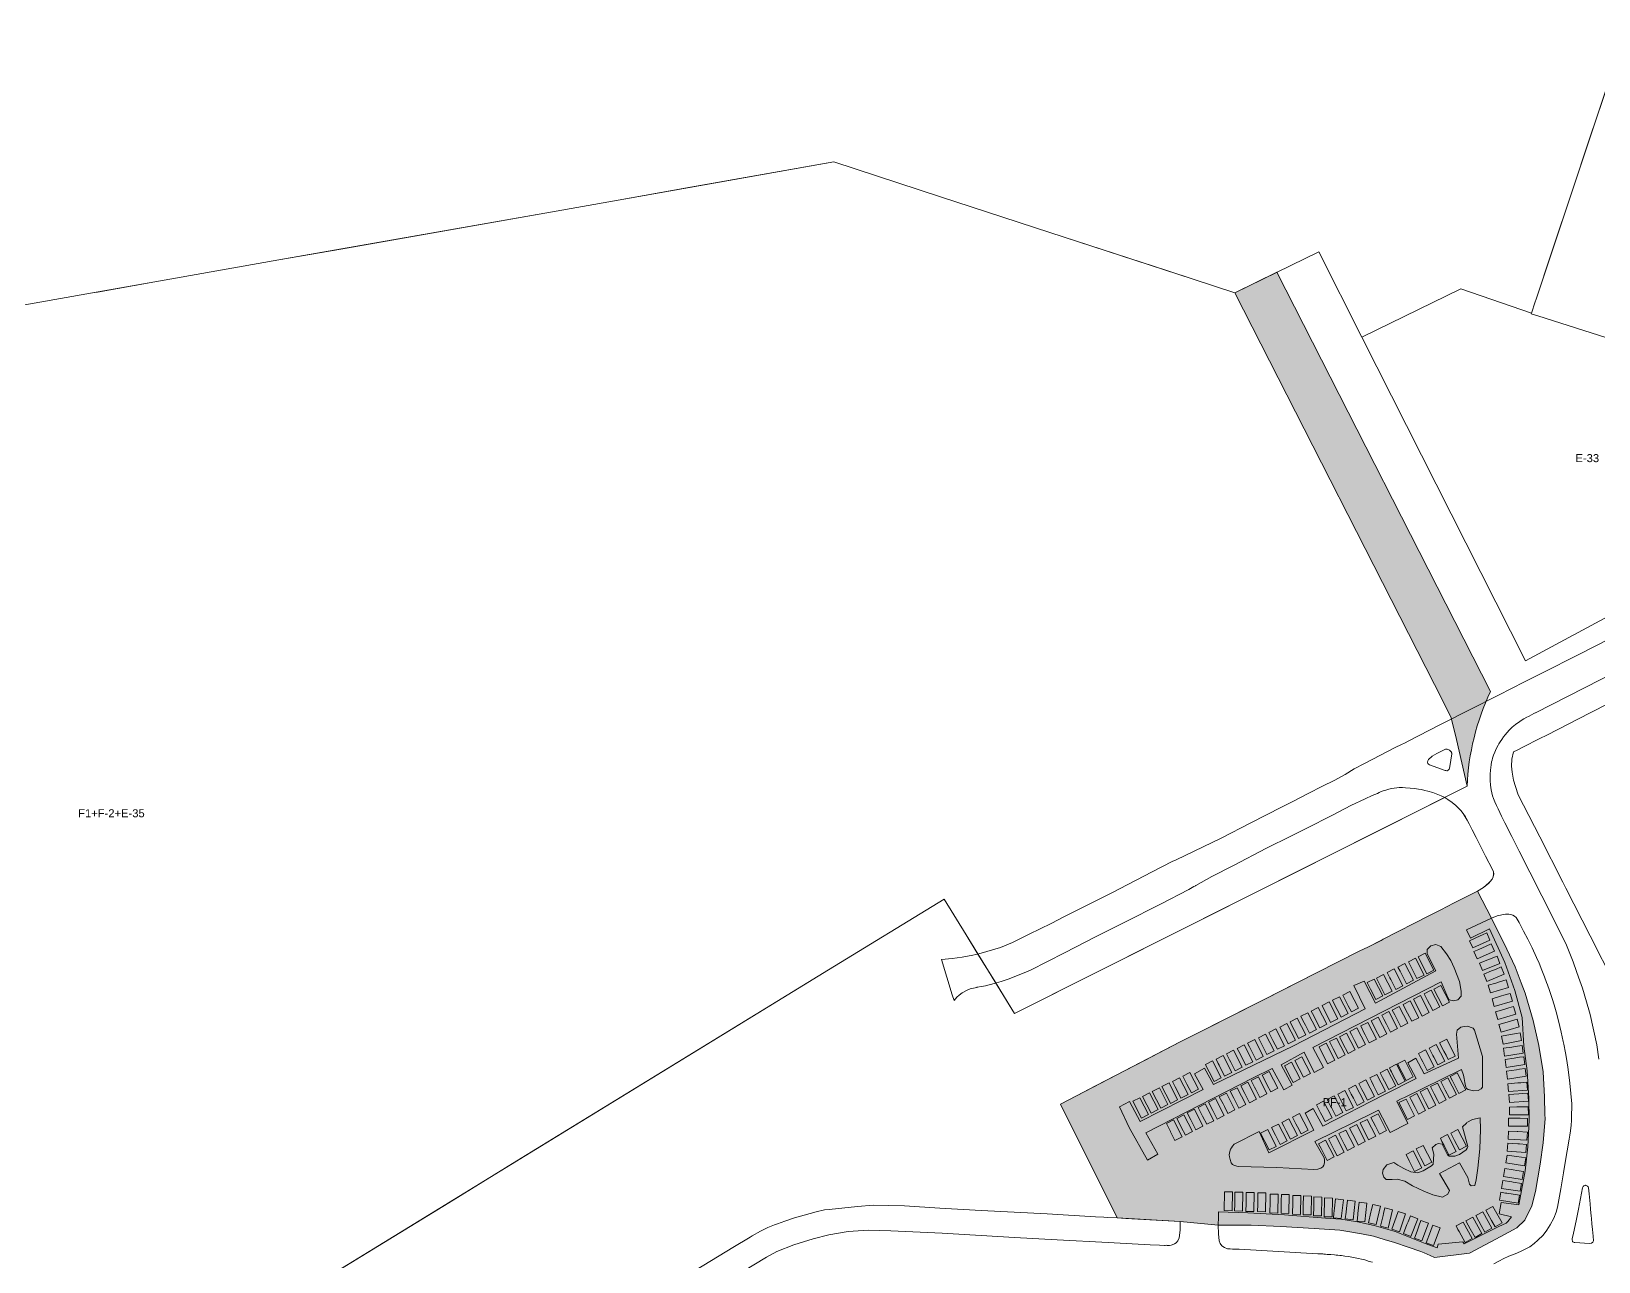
# Model space of a CAD drawing. Header units: metres. Extents: x 662613 to 666742, y 2728069 to 2732733.
# Drawn here: x 663576.1 to 663928.6, y 2729539.2 to 2729815.9 of the extents above; entities that cross this region are included whole.
import ezdxf
from ezdxf.enums import TextEntityAlignment as Align

# ---------------------------------------------------------------- set-up
doc = ezdxf.new("R2010")
doc.units = ezdxf.units.M
doc.header["$MEASUREMENT"] = 0
for name, color, linetype, lineweight in [('DQ_PLOT_ID', 252, 'Continuous', 18), ('Xref_DQ_MasterPlan_2024$0$DQ_PLOTS', 252, 'Continuous', 15), ('Xref_DQ_MasterPlan_2024$0$DQ_ROADS', 8, 'Continuous', 13)]:
    doc.layers.add(name, color=color, linetype=linetype, lineweight=lineweight)
doc.layers.add('Open area$0$PUBLIC PARKING', color=254, linetype='Continuous')
doc.styles.add('DQ_Plot_ID', font='arial.ttf')

# ---------------------------------------------------------------- blocks, each defined once
blk = doc.blocks.new('Xref_DQ_MasterPlan_2024$0$DQ_Roads_')
at = {"layer": 'Xref_DQ_MasterPlan_2024$0$DQ_ROADS'}
for points in [[(663733.2186, 2729535.2673), (663741.4289, 2729540.2421), (663743.7457, 2729541.4854), (663747.574, 2729543.0262), (663751.9337, 2729544.3629), (663755.4175, 2729545.2321), (663759.7888, 2729545.9713), (663764.3023, 2729546.2763), (663769.413, 2729546.1265), (663780.9052, 2729545.5964), (663797.1616, 2729544.6816), (663806.7941, 2729544.1271), (663818.2269, 2729543.5313), (663827.7305, 2729542.9795), (663829.7793, 2729542.9219), (663830.9016, 2729542.8903), (663831.1051, 2729542.8849), (663831.3085, 2729542.8937), (663831.498, 2729542.8718), (663831.6885, 2729542.8632), (663831.8792, 2729542.8675), (663832.069, 2729542.8852), (663832.4462, 2729542.9206), (663832.6897, 2729542.9788), (663833.1754, 2729543.1927), (663833.5841, 2729543.443), (663833.9459, 2729543.9025), (663834.2604, 2729544.5913), (663834.4315, 2729546.2797), (663834.4526, 2729548.1937), (663834.4529, 2729548.2246), (663820.3127, 2729549.0441), (663807.523, 2729574.655), (663834.4353, 2729588.6392), (663840.1221, 2729591.5134), (663852.1105, 2729597.548), (663853.6127, 2729598.3167), (663865.1161, 2729604.2036), (663874.7295, 2729609.0254), (663876.7911, 2729610.0594), (663879.6247, 2729611.4806), (663880.0852, 2729611.7161), (663890.36, 2729616.9707), (663893.0831, 2729618.3537), (663895.9468, 2729619.8082), (663901.315, 2729622.5346), (663902.6729, 2729623.3896), (663903.8392, 2729624.3754), (663904.1739, 2729624.7035), (663904.6255, 2729625.2493), (663904.8529, 2729625.7367), (663904.9647, 2729626.36), (663904.8937, 2729626.8572), (663904.6806, 2729627.4255), (663903.1343, 2729630.4362), (663901.0329, 2729634.5833), (663900.152, 2729636.3412), (663899.4372, 2729637.7051), (663899.02, 2729638.5242), (663898.595, 2729639.2699), (663898.112, 2729639.9924), (663897.5672, 2729640.6917), (663897.0727, 2729641.2442), (663896.4236, 2729641.8353), (663895.6122, 2729642.496), (663894.6347, 2729643.1644), (663893.9547, 2729643.5894), (663893.1665, 2729643.9835), (663892.3784, 2729644.3119), (663891.2733, 2729644.706), (663890.1645, 2729645.0344), (663889.4458, 2729645.216), (663888.7079, 2729645.3744), (663888.024, 2729645.5019), (663887.174, 2729645.6333), (663886.166, 2729645.7143), (663885.1492, 2729645.7991), (663884.4751, 2729645.8271), (663883.6767, 2729645.8195), (663883.1503, 2729645.7813), (663881.9767, 2729645.6383), (663881.3582, 2729645.4642), (663880.4792, 2729645.2089), (663880.1401, 2729645.0923), (663879.6957, 2729644.9222), (663879.2326, 2729644.7308), (663878.8272, 2729644.5392), (663877.6017, 2729644.0493), (663876.0328, 2729643.332), (663872.811, 2729641.7718), (663868.714, 2729639.6349), (663862.7979, 2729636.6135), (663859.363, 2729634.8928), (663853.8941, 2729632.1901), (663846.4706, 2729628.3259), (663841.5406, 2729625.8692), (663837.9651, 2729623.7865), (663837.8906, 2729623.743), (663837.5552, 2729623.5613), (663836.3872, 2729622.928), (663830.0069, 2729619.6409), (663822.0234, 2729615.6017), (663815.5858, 2729612.3645), (663808.4236, 2729608.6912), (663800.8072, 2729604.7872), (663799.0049, 2729604.0026), (663795.7412, 2729602.7746), (663794.2112, 2729602.2463), (663792.6332, 2729601.7899), (663790.6836, 2729601.2686), (663789.7864, 2729601.0845), (663788.8091, 2729600.9244), (663788.7008, 2729600.9031), (663787.9625, 2729600.7581), (663787.2415, 2729600.5493), (663786.368, 2729600.2046), (663785.4428, 2729599.7002), (663784.758, 2729599.1884), (663784.2477, 2729598.7176), (663783.5972, 2729597.9835), (663783.2116, 2729599.2293), (663780.7472, 2729607.1907), (663783.1992, 2729607.4113), (663785.3899, 2729607.6909), (663787.8109, 2729608.1275), (663789.1756, 2729608.4513), (663794.0298, 2729609.9091), (663796.7138, 2729611.0109), (663800.5012, 2729612.8453), (663805.423, 2729615.2783), (663808.4542, 2729616.8238), (663812.3168, 2729618.7933), (663819.0492, 2729622.204), (663828.1207, 2729626.9027), (663832.6564, 2729629.201), (663833.5822, 2729629.6202), (663843.6457, 2729634.4839), (663850.3464, 2729637.9159), (663857.2154, 2729641.4409), (663859.8184, 2729642.7031), (663863.3647, 2729644.5448), (663866.3459, 2729646.0714), (663869.2566, 2729647.5427), (663871.5877, 2729648.7999), (663873.595, 2729650.0498), (663873.7732, 2729650.1608), (663875.7687, 2729651.186), (663877.67, 2729652.1483), (663882.9694, 2729654.9057), (663884.0516, 2729655.422), (663885.0829, 2729655.9295), (663885.726, 2729656.2776), (663892.8637, 2729659.9226), (663900.3908, 2729663.7547), (663909.8625, 2729668.546), (663911.0207, 2729669.1333), (663915.9101, 2729671.6129), (663923.9604, 2729675.7208), (663938.4737, 2729683.0838)], [(663969.6272, 2729690.8036), (663914.34, 2729662.6418), (663914.3, 2729662.6214), (663914.0137, 2729662.4756), (663912.9103, 2729661.9136), (663912.773, 2729661.8508), (663912.4032, 2729661.6568), (663911.7642, 2729661.2869), (663911.1362, 2729660.9097), (663910.8634, 2729660.7193), (663910.5521, 2729660.5033), (663910.2006, 2729660.2469), (663909.871, 2729660.0053), (663909.5177, 2729659.7416), (663909.1222, 2729659.4084), (663908.7926, 2729659.1118), (663908.463, 2729658.7785), (663907.9669, 2729658.2293), (663907.5165, 2729657.6946), (663907.1558, 2729657.2259), (663906.764, 2729656.6693), (663906.4129, 2729656.1301), (663906.148, 2729655.7111), (663905.9404, 2729655.3587), (663905.5115, 2729654.5145), (663905.2028, 2729653.826), (663904.9487, 2729653.1321), (663904.8011, 2729652.6776), (663904.7269, 2729652.4489), (663904.6099, 2729652.0136), (663904.4994, 2729651.6172), (663904.3825, 2729650.9219), (663904.311, 2729650.3241), (663904.259, 2729649.7913), (663904.1875, 2729648.8426), (663904.1615, 2729648.1863), (663904.1745, 2729647.4521), (663904.259, 2729646.3799), (663904.4345, 2729645.3078), (663904.5644, 2729644.6645), (663904.7269, 2729644.0017), (663904.9478, 2729643.3649), (663905.2077, 2729642.6177), (663905.6041, 2729641.7924), (663906.0069, 2729641.0842), (663906.701, 2729639.3833), (663907.4818, 2729637.9294), (663909.051, 2729634.8329), (663909.2735, 2729634.3937), (663909.9002, 2729633.157), (663910.7059, 2729631.5672), (663913.0984, 2729626.846), (663918.4895, 2729616.2074), (663920.1354, 2729612.7953), (663921.162, 2729610.768), (663921.6429, 2729609.6504), (663922.2537, 2729608.1819), (663922.8125, 2729606.6354), (663923.6182, 2729604.4521), (663924.0731, 2729603.1785), (663924.9308, 2729600.7483), (663925.8535, 2729597.6423), (663926.5033, 2729595.3031), (663926.6301, 2729594.7782), (663928.1402, 2729587.966), (663928.647, 2729584.795)], [(663905.0144, 2729538.7144), (663906.301, 2729539.4333), (663907.1096, 2729539.8376), (663908.3502, 2729540.4349), (663909.7653, 2729540.9587), (663910.9967, 2729541.5101), (663912.2097, 2729542.1258), (663913.0827, 2729542.5853), (663914.0935, 2729543.3388), (663914.9022, 2729544.028), (663916.0692, 2729545.2134), (663916.9422, 2729546.2978), (663917.6958, 2729547.4924), (663918.4952, 2729549.0362), (663919.0098, 2729550.3503), (663919.3315, 2729551.4897), (663920.0556, 2729555.5942), (663920.6676, 2729559.2005), (663921.0555, 2729561.4954), (663921.4981, 2729564.1236), (663921.9461, 2729566.7518), (663922.0882, 2729567.7025), (663922.2303, 2729568.6478), (663922.3669, 2729569.9045), (663922.4652, 2729570.9427), (663922.4687, 2729571.1234), (663922.4758, 2729571.4988), (663922.5374, 2729574.7325), (663922.1208, 2729579.3415), (663921.7068, 2729582.4622), (663921.4227, 2729584.4293), (663921.1167, 2729586.1668), (663920.7284, 2729588.1661), (663920.6184, 2729588.7327), (663920.1548, 2729590.85), (663919.5442, 2729593.4155), (663919.0342, 2729595.3705), (663918.5474, 2729596.9855), (663918.107, 2729598.4151), (663917.5197, 2729600.2001), (663917.056, 2729601.5137), (663916.8686, 2729602.0258), (663916.4224, 2729603.2446), (663915.8274, 2729604.7514), (663915.1783, 2729606.3201), (663914.591, 2729607.6492), (663913.6097, 2729609.8206), (663912.6669, 2729611.7678), (663911.656, 2729613.5252), (663911.3682, 2729614.127), (663910.6813, 2729615.5153), (663910.28, 2729616.2554), (663909.9921, 2729616.6081), (663909.6455, 2729616.8978), (663909.2891, 2729617.112), (663908.811, 2729617.2678), (663908.4066, 2729617.3361), (663908.0269, 2729617.3607), (663907.5979, 2729617.3361), (663907.0891, 2729617.286), (663906.501, 2729617.1818), (663906.1263, 2729617.0911), (663905.7476, 2729616.9589), (663904.4878, 2729616.4408), (663898.8353, 2729613.8265), (663899.7508, 2729611.9861), (663904.0042, 2729614.0892), (663907.488, 2729606.4802), (663909.7196, 2729600.1783), (663911.3651, 2729594.1676), (663911.7442, 2729587.7204), (663912.4611, 2729582.1471), (663912.8801, 2729575.9481), (663912.9247, 2729571.0914), (663912.6111, 2729565.0717), (663912.0742, 2729559.6171), (663910.6022, 2729552.0106), (663906.636, 2729552.4968), (663906.228, 2729549.9484), (663908.9556, 2729549.3071), (663908.1512, 2729548.2699), (663907.7501, 2729547.9038), (663906.1405, 2729547.1055), (663898.2966, 2729543.2151), (663898.0231, 2729543.6683), (663892.5149, 2729543.176), (663892.2744, 2729542.3263), (663889.5401, 2729543.3397), (663882.8252, 2729545.9904), (663878.0724, 2729547.3893), (663874.3158, 2729548.1656), (663870.572, 2729548.7534), (663867.1444, 2729548.9989), (663857.9302, 2729549.7174), (663849.6383, 2729550.1998), (663843.0806, 2729550.4407), (663843.0647, 2729549.2453), (663842.9913, 2729547.431), (663843.0862, 2729545.5021), (663843.2185, 2729543.9394), (663843.4164, 2729543.3272), (663843.7886, 2729542.7853), (663844.4197, 2729542.395), (663845.1185, 2729542.1254), (663845.7264, 2729542.0695), (663846.215, 2729542.0471), (663846.7322, 2729542.0572), (663847.2215, 2729542.0427), (663847.6197, 2729542.0169), (663847.7182, 2729542.0049), (663865.3881, 2729541.0115), (663866.5524, 2729540.946), (663866.7491, 2729540.9181), (663867.1479, 2729540.8909), (663867.5468, 2729540.8633), (663868.343, 2729540.805), (663869.1384, 2729540.7387), (663869.5367, 2729540.715), (663869.9325, 2729540.6635), (663870.331, 2729540.632), (663870.7264, 2729540.5728), (663871.5166, 2729540.4718), (663872.3063, 2729540.3592), (663873.0934, 2729540.2349), (663873.8228, 2729540.1079), (663874.5574, 2729539.9297), (663875.2642, 2729539.7731), (663875.9769, 2729539.6044), (663876.9538, 2729539.2915), (663877.7212, 2729539.0873)]]:
    blk.add_lwpolyline(points, dxfattribs=at)
for points in [[(663894.3392, 2729654.4772), (663894.204, 2729654.4827), (663894.1015, 2729654.4704), (663893.9444, 2729654.4226), (663893.8106, 2729654.3625), (663892.2043, 2729653.5246), (663891.1488, 2729652.872), (663890.803, 2729652.6226), (663890.5261, 2729652.3961), (663890.3309, 2729652.152), (663890.1359, 2729651.8661), (663890.0969, 2729651.5542), (663890.1489, 2729651.2813), (663890.2919, 2729651.0734), (663890.5518, 2729650.9174), (663894.0446, 2729649.6834), (663894.1703, 2729649.6425), (663894.397, 2729649.596), (663894.4876, 2729649.609), (663894.7507, 2729649.7622), (663894.9261, 2729649.9962), (663895.0106, 2729650.2236), (663895.0694, 2729650.5963), (663895.5288, 2729653.4261), (663895.5288, 2729653.5547), (663895.515, 2729653.6489), (663895.476, 2729653.727), (663895.4415, 2729653.7799), (663895.3473, 2729653.9226), (663895.2312, 2729654.0606), (663895.1042, 2729654.174), (663894.9976, 2729654.2518), (663894.8474, 2729654.3283), (663894.6875, 2729654.3939), (663894.5154, 2729654.4458)], [(663899.5336, 2729611.383), (663900.2816, 2729609.764), (663904.1366, 2729611.545), (663903.3896, 2729613.164), (663902.4608, 2729612.735), (663901.9574, 2729612.5025)], [(663829.4644, 2729563.4302), (663826.7422, 2729568.1906), (663850.904, 2729580.542), (663855.1777, 2729582.6643), (663857.7965, 2729577.8306), (663859.6324, 2729578.9281), (663857.17, 2729583.4582), (663862.3206, 2729586.3134), (663864.6074, 2729581.7286), (663866.6804, 2729582.8661), (663864.3223, 2729587.3704), (663893.1537, 2729602.154), (663894.4565, 2729599.1655), (663894.897, 2729598.1549), (663894.9881, 2729598.128), (663895.9162, 2729597.8542), (663896.8992, 2729598.0733), (663897.6402, 2729598.9347), (663897.6708, 2729600.0171), (663897.2698, 2729602.1956), (663896.0824, 2729605.2675), (663895.3409, 2729606.9542), (663894.3573, 2729608.4451), (663893.0557, 2729610.1092), (663891.9441, 2729610.5701), (663890.8553, 2729610.2528), (663890.033, 2729609.4545), (663890.0222, 2729608.483), (663891.9769, 2729604.6367), (663878.4149, 2729597.3237), (663875.8007, 2729602.3352), (663873.4891, 2729601.2992), (663876.0847, 2729596.0742), (663859.9287, 2729587.7519), (663841.9549, 2729579.0924), (663839.9411, 2729582.7537), (663837.6817, 2729581.4881), (663839.6522, 2729577.9044), (663825.4555, 2729570.7632), (663823.0414, 2729575.2441), (663820.7944, 2729574.0354), (663822.9917, 2729569.4228), (663827.1377, 2729562.0641)], [(663903.2803, 2729610.1756), (663901.6349, 2729609.4464), (663900.5376, 2729608.96), (663901.2596, 2729607.33), (663905.1426, 2729609.051), (663904.4206, 2729610.681)], [(663884.4324, 2729603.5099), (663885.3706, 2729601.679), (663886.9576, 2729602.493), (663885.0206, 2729606.273), (663883.4336, 2729605.459), (663883.9098, 2729604.5297)], [(663886.632, 2729604.9793), (663887.7116, 2729602.873), (663889.2986, 2729603.686), (663887.3616, 2729607.466), (663885.7746, 2729606.652), (663886.2394, 2729605.7451)], [(663887.9706, 2729607.7527), (663889.9076, 2729603.9737), (663891.4946, 2729604.7867), (663889.5576, 2729608.5667)], [(663905.7126, 2729607.93), (663903.6334, 2729607.1063), (663903.0616, 2729606.8798), (663901.7646, 2729606.366), (663902.4206, 2729604.708), (663906.3696, 2729606.272)], [(663877.2626, 2729600.4665), (663878.4284, 2729598.1921), (663880.0154, 2729599.0051), (663878.0784, 2729602.7851), (663876.4914, 2729601.9711)], [(663879.3528, 2729601.4984), (663880.5186, 2729599.224), (663882.1056, 2729600.037), (663880.1686, 2729603.817), (663878.5816, 2729603.003)], [(663881.8156, 2729602.6543), (663882.9446, 2729600.451), (663884.5316, 2729601.265), (663882.5946, 2729605.045), (663881.0076, 2729604.231), (663881.6163, 2729603.0432)], [(663905.3666, 2729604.9595), (663904.4977, 2729604.5974), (663902.7456, 2729603.867), (663903.4316, 2729602.221), (663907.3516, 2729603.856), (663906.6656, 2729605.501)], [(663907.8026, 2729602.579), (663906.0424, 2729602.0629), (663905.4479, 2729601.8887), (663903.7266, 2729601.384), (663904.2286, 2729599.673), (663908.3036, 2729600.868)], [(663869.7493, 2729595.938), (663870.6296, 2729594.221), (663872.2156, 2729595.035), (663870.2786, 2729598.814), (663868.6916, 2729598.001), (663869.3271, 2729596.7615)], [(663872.2573, 2729596.7764), (663872.9606, 2729595.404), (663874.5476, 2729596.217), (663872.6106, 2729599.997), (663871.0236, 2729599.184), (663871.7218, 2729597.8216)], [(663888.9335, 2729598.2335), (663888.5156, 2729599.049), (663886.9286, 2729598.236), (663888.8656, 2729594.456), (663890.4526, 2729595.269), (663889.1815, 2729597.7495)], [(663892.8706, 2729596.494), (663890.9336, 2729600.274), (663889.3466, 2729599.461), (663890.1168, 2729597.958), (663890.5387, 2729597.1347), (663891.2836, 2729595.681)], [(663891.5294, 2729600.5326), (663893.4664, 2729596.7526), (663895.0534, 2729597.5656), (663893.1164, 2729601.3456)], [(663904.5915, 2729598.3527), (663905.0935, 2729596.6417), (663909.1695, 2729597.8377), (663908.6675, 2729599.5487), (663907.2648, 2729599.1371), (663906.6988, 2729598.971)], [(663862.6159, 2729592.3918), (663863.5236, 2729590.621), (663865.1106, 2729591.434), (663863.1736, 2729595.214), (663861.5866, 2729594.4), (663862.0736, 2729593.4499)], [(663864.9287, 2729593.6442), (663865.8676, 2729591.812), (663867.4546, 2729592.625), (663865.5176, 2729596.405), (663863.9306, 2729595.592), (663864.4957, 2729594.4893)], [(663867.2179, 2729595.1468), (663868.3006, 2729593.034), (663869.8876, 2729593.847), (663867.9506, 2729597.627), (663866.3636, 2729596.814), (663866.8682, 2729595.8292)], [(663883.3276, 2729591.67), (663881.3906, 2729595.449), (663879.8036, 2729594.636), (663880.2381, 2729593.788), (663880.8255, 2729592.6417), (663881.7406, 2729590.856)], [(663885.6646, 2729592.851), (663883.7276, 2729596.631), (663882.1406, 2729595.817), (663882.6968, 2729594.7319), (663882.9408, 2729594.2558), (663884.0776, 2729592.038)], [(663885.5796, 2729595.1307), (663886.5316, 2729593.273), (663888.1186, 2729594.086), (663886.1816, 2729597.866), (663884.5946, 2729597.053), (663884.782, 2729596.6873)], [(663905.3677, 2729595.4167), (663905.8687, 2729593.7057), (663909.9447, 2729594.9007), (663909.4427, 2729596.6117), (663908.3793, 2729596.2999), (663907.244, 2729595.967)], [(663866.8838, 2729561.4198), (663866.8838, 2729562.1778), (663866.8692, 2729562.5422), (663864.7528, 2729566.28), (663877.8507, 2729572.6992), (663879.0844, 2729573.3039), (663881.6923, 2729568.2481), (663885.6741, 2729570.2709), (663883.1599, 2729575.3013), (663884.1924, 2729575.8073), (663884.9069, 2729576.1575), (663897.7406, 2729582.4472), (663898.1791, 2729581.1768), (663898.3267, 2729580.4165), (663898.4952, 2729579.5462), (663898.6229, 2729578.7979), (663898.8599, 2729578.1614), (663899.2392, 2729577.9136), (663900.4265, 2729577.6076), (663901.506, 2729577.7388), (663902.1624, 2729578.0886), (663902.4688, 2729578.4822), (663902.4191, 2729585.3723), (663900.6675, 2729591.3018), (663900.3155, 2729591.6975), (663899.6495, 2729591.9919), (663899.1883, 2729592.1455), (663898.3173, 2729592.1199), (663897.6077, 2729591.9617), (663896.781, 2729591.2498), (663896.573, 2729590.3526), (663897.0739, 2729585.0141), (663889.3516, 2729581.4378), (663887.4322, 2729584.9847), (663885.628, 2729583.9415), (663887.5194, 2729580.4269), (663880.2255, 2729576.7366), (663866.5524, 2729569.6768), (663864.3821, 2729573.6573), (663862.5398, 2729572.6442), (663864.5296, 2729568.8217), (663854.3734, 2729563.7234), (663852.2283, 2729568.4782), (663846.6267, 2729565.6212), (663846.2183, 2729565.2131), (663845.9849, 2729564.8487), (663845.8099, 2729564.5134), (663845.6348, 2729564.0178), (663845.5327, 2729563.6388), (663845.5035, 2729563.2161), (663845.5181, 2729562.7642), (663845.664, 2729562.2103), (663845.8974, 2729561.4815), (663846.2475, 2729561.0734), (663846.6413, 2729560.811), (663847.4728, 2729560.6361), (663856.2272, 2729560.4295), (663864.4915, 2729559.9767), (663865.4251, 2729560.035), (663866.0961, 2729560.2537), (663866.5775, 2729560.5598), (663866.7671, 2729560.9534)], [(663855.3187, 2729588.9244), (663856.3166, 2729586.977), (663857.9036, 2729587.79), (663855.9666, 2729591.57), (663854.3796, 2729590.757), (663855.068, 2729589.4135)], [(663857.5919, 2729590.5145), (663858.7716, 2729588.213), (663860.3586, 2729589.026), (663858.4216, 2729592.806), (663856.8346, 2729591.992), (663857.5109, 2729590.6725)], [(663860.4341, 2729590.7061), (663861.1056, 2729589.396), (663862.6926, 2729590.209), (663860.7556, 2729593.989), (663859.1686, 2729593.175), (663859.8918, 2729591.7642)], [(663873.6595, 2729588.9754), (663874.5616, 2729587.215), (663876.1486, 2729588.028), (663874.2116, 2729591.808), (663872.6246, 2729590.995), (663872.9733, 2729590.3146)], [(663878.5756, 2729589.256), (663876.6386, 2729593.036), (663875.0516, 2729592.223), (663875.7883, 2729590.7853), (663876.0791, 2729590.2179), (663876.9886, 2729588.443)], [(663880.9146, 2729590.445), (663878.9776, 2729594.225), (663877.3906, 2729593.412), (663877.8405, 2729592.5341), (663878.3984, 2729591.4454), (663879.3276, 2729589.632)], [(663910.2116, 2729593.7535), (663908.9598, 2729593.386), (663907.4809, 2729592.952), (663906.1366, 2729592.5575), (663906.6386, 2729590.8465), (663910.7136, 2729592.0425)], [(663848.162, 2729585.4639), (663849.2286, 2729583.383), (663850.8156, 2729584.196), (663848.8786, 2729587.976), (663847.2916, 2729587.162), (663847.9914, 2729585.7967)], [(663850.7372, 2729586.1914), (663851.5676, 2729584.571), (663853.1546, 2729585.385), (663851.2176, 2729589.164), (663849.6306, 2729588.351), (663850.0563, 2729587.5202)], [(663853.132, 2729587.45), (663853.9796, 2729585.796), (663855.5666, 2729586.609), (663853.6296, 2729590.389), (663852.0426, 2729589.576), (663852.7269, 2729588.2405)], [(663869.2116, 2729584.556), (663867.2746, 2729588.336), (663865.6876, 2729587.522), (663866.333, 2729586.2631), (663866.7699, 2729585.4109), (663867.6256, 2729583.742)], [(663871.5436, 2729585.739), (663869.6066, 2729589.518), (663868.0196, 2729588.705), (663868.6155, 2729587.5421), (663868.8588, 2729587.0673), (663869.9566, 2729584.925)], [(663870.9735, 2729588.4579), (663872.2166, 2729586.032), (663873.8036, 2729586.845), (663871.8666, 2729590.625), (663870.2796, 2729589.812), (663870.7319, 2729588.9294)], [(663893.9845, 2729584.2882), (663892.0475, 2729588.0672), (663890.4605, 2729587.2542), (663891.2976, 2729585.6207), (663891.5067, 2729585.2126), (663892.3976, 2729583.4742)], [(663894.3935, 2729589.2512), (663892.8065, 2729588.4382), (663893.78, 2729586.5384), (663894.2436, 2729585.6337), (663894.7435, 2729584.6582), (663896.3305, 2729585.4722)], [(663906.737, 2729589.8999), (663907.0721, 2729588.1479), (663911.2441, 2729588.9459), (663910.909, 2729590.6969), (663910.1127, 2729590.5448), (663908.751, 2729590.2847)], [(663843.2027, 2729583.4184), (663844.4566, 2729580.972), (663846.0436, 2729581.785), (663844.1066, 2729585.565), (663842.5196, 2729584.751), (663842.9987, 2729583.8164)], [(663845.8177, 2729584.0725), (663846.8006, 2729582.155), (663848.3876, 2729582.968), (663846.4506, 2729586.748), (663844.8636, 2729585.934), (663845.5324, 2729584.6292)], [(663860.2412, 2729584.4946), (663862.1782, 2729580.7156), (663863.7652, 2729581.5286), (663861.8282, 2729585.3086)], [(663883.3673, 2729583.7434), (663885.2907, 2729579.943), (663886.8914, 2729580.7764), (663884.9543, 2729584.5564)], [(663891.5766, 2729583.0612), (663889.6395, 2729586.8402), (663888.0525, 2729586.0272), (663888.6652, 2729584.8316), (663889.0132, 2729584.1524), (663889.9896, 2729582.2472)], [(663907.1572, 2729587.2102), (663907.4252, 2729585.4472), (663911.6232, 2729586.0852), (663911.3562, 2729587.8482), (663909.7753, 2729587.608), (663909.0404, 2729587.4963)], [(663907.5249, 2729584.6742), (663907.7959, 2729582.9122), (663911.9939, 2729583.5572), (663911.7229, 2729585.3192), (663910.801, 2729585.1776), (663909.5782, 2729584.9897)], [(663835.952, 2729579.1597), (663836.9706, 2729577.172), (663838.5566, 2729577.985), (663836.6196, 2729581.765), (663835.0336, 2729580.952), (663835.732, 2729579.5891)], [(663840.9964, 2729581.8972), (663842.0926, 2729579.758), (663843.6796, 2729580.571), (663841.7426, 2729584.351), (663840.1556, 2729583.538), (663840.7119, 2729582.4524)], [(663854.0574, 2729578.9327), (663854.8466, 2729577.393), (663856.4336, 2729578.206), (663854.4966, 2729581.986), (663852.9096, 2729581.172), (663853.7402, 2729579.5516)], [(663859.8449, 2729579.5037), (663861.4319, 2729580.3167), (663859.4949, 2729584.0967), (663857.9079, 2729583.2827), (663858.7385, 2729581.6623), (663859.0557, 2729581.0434)], [(663880.6067, 2729577.564), (663878.6696, 2729581.344), (663877.0826, 2729580.53), (663877.4599, 2729579.7938), (663877.9674, 2729578.8041), (663879.0197, 2729576.751)], [(663882.9447, 2729578.75), (663881.0076, 2729582.53), (663879.4206, 2729581.717), (663879.9688, 2729580.6472), (663880.3994, 2729579.807), (663881.3577, 2729577.937)], [(663885.0393, 2729579.8239), (663883.1022, 2729583.6039), (663881.5152, 2729582.7909), (663881.7014, 2729582.4275), (663881.7741, 2729582.2857), (663881.9633, 2729581.9164), (663882.1522, 2729581.5477), (663883.4523, 2729579.0109)], [(663897.1148, 2729577.0732), (663898.7018, 2729577.8862), (663896.7648, 2729581.6662), (663895.1778, 2729580.8532), (663895.6688, 2729579.895), (663896.4589, 2729578.3532)], [(663907.8175, 2729582.0461), (663908.0855, 2729580.2831), (663912.2845, 2729580.9221), (663912.0165, 2729582.6851), (663910.7508, 2729582.4925), (663910.1043, 2729582.3941)], [(663828.1838, 2729577.4976), (663830.1208, 2729573.7176), (663831.7078, 2729574.5306), (663829.7708, 2729578.3106)], [(663831.5162, 2729576.3456), (663832.3036, 2729574.809), (663833.8906, 2729575.622), (663831.9536, 2729579.402), (663830.3666, 2729578.589), (663831.2494, 2729576.8662)], [(663833.6039, 2729578.0054), (663834.6366, 2729575.99), (663836.2236, 2729576.804), (663834.2866, 2729580.583), (663832.6996, 2729579.77), (663833.3288, 2729578.5421)], [(663846.7418, 2729575.5089), (663847.6426, 2729573.751), (663849.2296, 2729574.565), (663847.2916, 2729578.344), (663845.7056, 2729577.531), (663846.4987, 2729575.9833)], [(663849.2211, 2729576.6026), (663850.0546, 2729574.976), (663851.6416, 2729575.789), (663849.7046, 2729579.569), (663848.1176, 2729578.756), (663848.9932, 2729577.0473)], [(663851.4777, 2729577.9404), (663852.3916, 2729576.157), (663853.9786, 2729576.97), (663852.0416, 2729580.75), (663850.4546, 2729579.937), (663851.1951, 2729578.492)], [(663873.4027, 2729573.923), (663871.4656, 2729577.703), (663869.8786, 2729576.89), (663870.2811, 2729576.1047), (663870.9497, 2729574.7999), (663871.8157, 2729573.11)], [(663875.8467, 2729575.144), (663873.9096, 2729578.923), (663872.3226, 2729578.11), (663872.9473, 2729576.8911), (663873.4149, 2729575.9786), (663874.2597, 2729574.33)], [(663878.1647, 2729576.335), (663876.2276, 2729580.115), (663874.6406, 2729579.302), (663875.3255, 2729577.9656), (663875.6242, 2729577.3828), (663876.5777, 2729575.522)], [(663891.9489, 2729574.4284), (663890.0119, 2729578.2084), (663888.4249, 2729577.3954), (663889.1773, 2729575.9272), (663889.6294, 2729575.0449), (663890.3619, 2729573.6154)], [(663894.2809, 2729575.6114), (663892.3439, 2729579.3914), (663890.7569, 2729578.5774), (663891.5673, 2729576.9965), (663892.325, 2729575.5182), (663892.6939, 2729574.7984)], [(663896.6089, 2729576.7984), (663894.6719, 2729580.5784), (663893.0849, 2729579.7654), (663893.3344, 2729579.2787), (663894.0799, 2729577.8239), (663895.0219, 2729575.9854)], [(663908.1795, 2729579.2459), (663908.3125, 2729577.4679), (663912.5485, 2729577.7859), (663912.4145, 2729579.5649), (663911.0915, 2729579.4652), (663910.4351, 2729579.4158)], [(663823.8182, 2729575.2817), (663825.7552, 2729571.5017), (663827.3422, 2729572.3147), (663825.4052, 2729576.0947)], [(663826.001, 2729576.3731), (663827.938, 2729572.5931), (663829.525, 2729573.4061), (663827.588, 2729577.1861)], [(663839.4914, 2729571.9366), (663840.4256, 2729570.115), (663842.0116, 2729570.928), (663840.0746, 2729574.708), (663838.4876, 2729573.894), (663839.3165, 2729572.2777)], [(663841.9311, 2729572.9339), (663842.7696, 2729571.298), (663844.3566, 2729572.111), (663842.4196, 2729575.891), (663840.8326, 2729575.077), (663841.7694, 2729573.2493)], [(663846.7846, 2729573.339), (663844.8476, 2729577.119), (663843.2606, 2729576.305), (663844.093, 2729574.6809), (663844.3879, 2729574.1057), (663845.1976, 2729572.526)], [(663868.6467, 2729571.536), (663866.7096, 2729575.316), (663865.1227, 2729574.502), (663866.047, 2729572.6986), (663866.3107, 2729572.1843), (663867.0597, 2729570.723)], [(663871.0477, 2729572.739), (663869.1106, 2729576.519), (663867.5236, 2729575.706), (663868.3015, 2729574.1881), (663868.4705, 2729573.8584), (663869.4607, 2729571.926)], [(663887.1879, 2729572.0194), (663885.2509, 2729575.7994), (663883.6639, 2729574.9864), (663884.157, 2729574.0243), (663884.5661, 2729573.2259), (663885.6009, 2729571.2064)], [(663887.2922, 2729573.8749), (663888.0339, 2729572.4274), (663889.6209, 2729573.2414), (663887.6839, 2729577.0204), (663886.0969, 2729576.2074), (663886.409, 2729575.5985)], [(663908.3911, 2729576.7852), (663908.5241, 2729575.0072), (663912.7601, 2729575.3252), (663912.6261, 2729577.1042), (663911.5363, 2729577.0221), (663910.61, 2729576.9524)], [(663908.4927, 2729573.989), (663908.5147, 2729572.206), (663912.7617, 2729572.258), (663912.7397, 2729574.041), (663910.9905, 2729574.0196), (663910.1911, 2729574.0098)], [(663834.8766, 2729567.303), (663832.9396, 2729571.083), (663831.3526, 2729570.27), (663832.2652, 2729568.4891), (663832.3058, 2729568.4098), (663833.2896, 2729566.49)], [(663837.2206, 2729568.486), (663835.2836, 2729572.266), (663833.6966, 2729571.453), (663834.5277, 2729569.8312), (663834.6969, 2729569.5009), (663835.6336, 2729567.673)], [(663837.3051, 2729570.238), (663837.9976, 2729568.887), (663839.5846, 2729569.7), (663837.6476, 2729573.48), (663836.0606, 2729572.666), (663836.8356, 2729571.154)], [(663860.8497, 2729567.565), (663858.9127, 2729571.344), (663857.3257, 2729570.531), (663857.7538, 2729569.6956), (663858.2761, 2729568.6763), (663859.2627, 2729566.751)], [(663861.3047, 2729572.562), (663859.7177, 2729571.749), (663860.5008, 2729570.2208), (663860.8597, 2729569.5204), (663861.6547, 2729567.969), (663863.2417, 2729568.782)], [(663876.1196, 2729568.0491), (663876.8437, 2729566.636), (663878.4307, 2729567.449), (663876.4937, 2729571.229), (663874.9067, 2729570.416), (663875.5647, 2729569.1319)], [(663878.8347, 2729568.7764), (663879.2987, 2729567.871), (663880.8857, 2729568.685), (663878.9487, 2729572.464), (663877.3617, 2729571.651), (663878.3502, 2729569.722)], [(663889.2577, 2729555.0656), (663891.2467, 2729554.2766), (663893.4584, 2729553.6974), (663894.6189, 2729554.3761), (663895.0074, 2729555.23), (663892.7702, 2729559.0222), (663897.273, 2729561.4788), (663899.1713, 2729558.1399), (663899.4993, 2729556.6353), (663899.8816, 2729556.239), (663900.7369, 2729556.3181), (663901.0606, 2729557.6545), (663901.4298, 2729560.2374), (663901.856, 2729564.5989), (663902.0014, 2729568.9588), (663901.8899, 2729571.5989), (663900.1768, 2729571.156), (663898.9623, 2729570.5001), (663898.8164, 2729570.3605), (663897.959, 2729569.5405), (663899.1183, 2729565.1372), (663899.0072, 2729564.7721), (663898.7691, 2729564.407), (663897.2627, 2729563.2954), (663896.1973, 2729562.9147), (663896.018, 2729562.9217), (663894.975, 2729562.9624), (663894.594, 2729563.2322), (663894.3488, 2729563.7326), (663893.407, 2729565.6553), (663892.5901, 2729565.7695), (663891.989, 2729565.6053), (663891.1659, 2729564.7918), (663891.5004, 2729563.3659), (663891.3235, 2729561.177), (663890.9782, 2729560.8084), (663889.0955, 2729559.6745), (663887.8981, 2729559.2223), (663886.3591, 2729559.4178), (663884.75, 2729560.1626), (663883.373, 2729560.9339), (663882.4729, 2729561.5117), (663880.9684, 2729561.0064), (663880.1343, 2729559.9725), (663879.9812, 2729559.1309), (663880.2686, 2729558.2252), (663880.7795, 2729557.7229), (663882.1396, 2729557.7156), (663883.2872, 2729557.8059), (663884.9984, 2729557.335), (663886.7138, 2729556.2385)], [(663908.2977, 2729569.7035), (663912.5447, 2729569.6565), (663912.5647, 2729571.4395), (663910.9425, 2729571.4575), (663910.6691, 2729571.4605), (663908.3177, 2729571.4865)], [(663856.0807, 2729565.148), (663854.1427, 2729568.928), (663852.5567, 2729568.115), (663853.3791, 2729566.5101), (663853.5215, 2729566.2322), (663854.4937, 2729564.335)], [(663858.5267, 2729566.391), (663856.5897, 2729570.171), (663855.0027, 2729569.358), (663855.8663, 2729567.6728), (663856.3339, 2729566.7603), (663856.9397, 2729565.578)], [(663871.3427, 2729563.855), (663869.4057, 2729567.634), (663867.8187, 2729566.821), (663868.3602, 2729565.7643), (663869.1051, 2729564.3106), (663869.7557, 2729563.041)], [(663873.6807, 2729565.043), (663871.7437, 2729568.823), (663870.1567, 2729568.01), (663870.7384, 2729566.8755), (663871.358, 2729565.6669), (663872.0947, 2729564.23)], [(663876.0937, 2729566.268), (663874.1567, 2729570.047), (663872.5697, 2729569.234), (663873.3087, 2729567.7918), (663873.7122, 2729567.0044), (663874.5067, 2729565.454)], [(663896.4977, 2729564.003), (663894.5607, 2729567.782), (663892.9737, 2729566.969), (663893.3271, 2729566.2793), (663893.8012, 2729565.3541), (663894.9107, 2729563.189)], [(663896.8917, 2729568.965), (663895.3047, 2729568.152), (663895.7694, 2729567.2452), (663896.1828, 2729566.4384), (663897.2417, 2729564.372), (663898.8287, 2729565.186)], [(663908.2111, 2729566.8059), (663912.4511, 2729566.5559), (663912.5561, 2729568.3359), (663910.4218, 2729568.4618), (663910.2474, 2729568.472), (663908.3161, 2729568.5859)], [(663869.1052, 2729562.7848), (663867.1682, 2729566.5648), (663865.5812, 2729565.7518), (663866.1345, 2729564.672), (663866.6008, 2729563.762), (663867.5182, 2729561.9718)], [(663885.2495, 2729563.3115), (663885.9632, 2729561.9192), (663886.4208, 2729561.0265), (663887.1865, 2729559.5325), (663888.7735, 2729560.3455), (663886.8365, 2729564.1255)], [(663888.6076, 2729562.4966), (663889.4872, 2729560.78), (663891.0742, 2729561.594), (663889.1372, 2729565.373), (663887.5502, 2729564.56), (663887.9349, 2729563.8094)], [(663907.998, 2729564.1048), (663912.234, 2729563.8008), (663912.362, 2729565.5798), (663910.8091, 2729565.6909), (663910.4227, 2729565.7185), (663908.125, 2729565.8828)], [(663907.203, 2729558.3753), (663911.401, 2729557.7313), (663911.672, 2729559.4933), (663910.1918, 2729559.7208), (663909.3567, 2729559.8491), (663907.474, 2729560.1383)], [(663907.7014, 2729561.4426), (663911.8994, 2729560.7976), (663912.1704, 2729562.5606), (663911.1892, 2729562.7111), (663910.0857, 2729562.8804), (663907.9724, 2729563.2046)], [(663907.0246, 2729557.4672), (663906.7536, 2729555.7042), (663910.9516, 2729555.0602), (663911.2226, 2729556.8222), (663909.3506, 2729557.1098), (663909.0255, 2729557.1597)], [(663925.798, 2729556.3652), (663925.6165, 2729556.3928), (663925.5407, 2729556.3859), (663925.4304, 2729556.3537), (663925.265, 2729556.2756), (663925.1893, 2729556.2299), (663925.0612, 2729556.1061), (663924.9903, 2729555.969), (663924.9406, 2729555.8168), (663924.0592, 2729550.9983), (663923.484, 2729548.4212), (663922.8923, 2729545.6056), (663922.625, 2729544.3636), (663922.6274, 2729544.0424), (663922.6611, 2729543.8875), (663922.7196, 2729543.7706), (663922.8041, 2729543.6796), (663922.9275, 2729543.5951), (663923.09, 2729543.5431), (663923.2034, 2729543.5362), (663926.5303, 2729543.3023), (663926.9332, 2729543.3933), (663927.271, 2729543.6142), (663927.3918, 2729543.9378), (663927.3262, 2729544.9486), (663927.1841, 2729546.4403), (663927.0639, 2729547.6916), (663926.9492, 2729548.8991), (663926.8891, 2729549.5275), (663926.8235, 2729550.2269), (663926.7579, 2729551.0356), (663926.6377, 2729552.1885), (663926.4246, 2729554.467), (663926.2935, 2729555.8094), (663926.1897, 2729556.0662), (663926.0736, 2729556.1906), (663925.922, 2729556.3032)], [(663846.1529, 2729550.6687), (663846.2259, 2729554.9147), (663844.4429, 2729554.9457), (663844.3699, 2729550.6997)], [(663848.4812, 2729550.584), (663848.5542, 2729554.83), (663846.7712, 2729554.861), (663846.7445, 2729553.3081), (663846.7233, 2729552.0754), (663846.6982, 2729550.615)], [(663851.0212, 2729550.4994), (663851.0942, 2729554.7454), (663849.3112, 2729554.7764), (663849.2947, 2729553.8123), (663849.2697, 2729552.3586), (663849.2382, 2729550.5304)], [(663853.6442, 2729550.4454), (663853.7172, 2729554.6914), (663851.9342, 2729554.7224), (663851.9173, 2729553.739), (663851.8887, 2729552.0753), (663851.8612, 2729550.4754)], [(663854.6297, 2729550.1855), (663856.4127, 2729550.1545), (663856.4857, 2729554.4015), (663854.7027, 2729554.4325), (663854.6833, 2729553.302), (663854.6711, 2729552.5898)], [(663858.9249, 2729550.0734), (663858.9979, 2729554.3204), (663857.2149, 2729554.3514), (663857.1914, 2729552.985), (663857.1779, 2729552.1969), (663857.1419, 2729550.1044)], [(663861.5126, 2729549.8526), (663861.5856, 2729554.0996), (663859.8026, 2729554.1306), (663859.7774, 2729552.6647), (663859.7748, 2729552.5101), (663859.7296, 2729549.8836)], [(663863.8951, 2729549.732), (663863.9681, 2729553.979), (663862.1851, 2729554.01), (663862.1784, 2729553.6189), (663862.1541, 2729552.2042), (663862.1121, 2729549.763)], [(663866.2433, 2729549.5005), (663866.3163, 2729553.7475), (663864.5333, 2729553.7785), (663864.5068, 2729552.2382), (663864.4945, 2729551.5207), (663864.4603, 2729549.5315)], [(663868.6245, 2729549.269), (663868.6975, 2729553.516), (663866.9145, 2729553.547), (663866.8831, 2729551.7176), (663866.8708, 2729551.0028), (663866.8415, 2729549.3)], [(663870.7005, 2729548.9096), (663871.1615, 2729553.1316), (663869.3885, 2729553.3256), (663869.1632, 2729551.2619), (663869.0296, 2729550.0382), (663868.9275, 2729549.1036)], [(663873.3692, 2729548.6283), (663873.8302, 2729552.8503), (663872.0582, 2729553.0443), (663871.8541, 2729551.1754), (663871.767, 2729550.3774), (663871.5972, 2729548.8213)], [(663906.5706, 2729554.8179), (663906.3006, 2729553.0549), (663910.4986, 2729552.4109), (663910.7686, 2729554.1729), (663907.9398, 2729554.6075), (663907.6594, 2729554.6506)], [(663876.4645, 2729552.3816), (663874.6925, 2729552.5756), (663874.416, 2729550.0437), (663874.3859, 2729549.7685), (663874.2315, 2729548.3536), (663876.0035, 2729548.1596)], [(663877.3407, 2729550.354), (663876.775, 2729547.9666), (663878.51, 2729547.5556), (663879.489, 2729551.6876), (663877.754, 2729552.0986), (663877.4105, 2729550.6487)], [(663881.265, 2729546.7784), (663882.244, 2729550.9104), (663880.508, 2729551.3214), (663880.1989, 2729550.0154), (663880.0947, 2729549.5753), (663879.53, 2729547.1894)], [(663883.7834, 2729545.9297), (663885.1384, 2729549.9547), (663883.4484, 2729550.5237), (663883.0001, 2729549.192), (663882.732, 2729548.3958), (663882.0934, 2729546.4987)], [(663886.3459, 2729544.9003), (663887.8919, 2729548.8563), (663886.2309, 2729549.5053), (663885.7187, 2729548.1949), (663885.466, 2729547.5482), (663884.6849, 2729545.5493)], [(663902.3281, 2729545.5425), (663900.2581, 2729549.2505), (663898.7011, 2729548.3815), (663899.2312, 2729547.4316), (663899.6967, 2729546.5976), (663900.7711, 2729544.6725)], [(663904.5635, 2729546.7533), (663902.4935, 2729550.4623), (663900.9365, 2729549.5923), (663901.6452, 2729548.3229), (663902.1767, 2729547.3708), (663903.0065, 2729545.8843)], [(663904.7857, 2729551.638), (663903.2287, 2729550.768), (663903.6591, 2729549.997), (663904.499, 2729548.4925), (663905.2987, 2729547.06), (663906.8557, 2729547.929)], [(663888.798, 2729543.8735), (663890.269, 2729547.8575), (663888.596, 2729548.4755), (663888.1215, 2729547.19), (663887.7244, 2729546.1142), (663887.125, 2729544.4905)], [(663892.9385, 2729546.8275), (663891.2665, 2729547.4455), (663890.9119, 2729546.4857), (663890.7203, 2729545.9672), (663889.7945, 2729543.4615), (663891.4675, 2729542.8435)], [(663900.142, 2729544.4148), (663898.071, 2729548.1228), (663896.514, 2729547.2538), (663896.9407, 2729546.4899), (663897.2244, 2729545.9819), (663898.585, 2729543.5458)]]:
    blk.add_lwpolyline(points, close=True, dxfattribs=at)
blk = doc.blocks.new('Xref_DQ_MasterPlan_2024')
at = {"layer": 'Xref_DQ_MasterPlan_2024$0$DQ_PLOTS'}
for points in [[(663934.58, 2729815.91), (663928.45, 2729797.52), (663926.29, 2729791.03), (663922.83, 2729780.64), (663917.98, 2729766.07), (663914.52, 2729755.67), (663914.33, 2729755.1), (663913.47, 2729752.52), (663897.56, 2729757.97), (663875.33, 2729747.12), (663865.62, 2729766.34), (663846.74, 2729757.12), (663837.41, 2729760.16), (663831.71, 2729762.02), (663805.16, 2729770.68), (663780.55, 2729778.71), (663756.57, 2729786.53), (663724.29, 2729780.83), (663707.25, 2729777.82), (663692.86, 2729775.28), (663645.65, 2729766.94), (663631.75, 2729764.49), (663603.87, 2729759.56), (663590.94, 2729757.28), (663589.83, 2729757.08), (663491.15, 2729739.66)], [(663582.82, 2729499.07), (663669.94, 2729552.48), (663685.26, 2729561.87), (663755.39, 2729604.85), (663781.37, 2729620.78), (663786.32, 2729612.72), (663788.97, 2729608.4), (663792.97, 2729601.89), (663794.12, 2729600.02), (663797.18, 2729595.05), (663893.95, 2729643.59), (663894.63, 2729643.16), (663895.61, 2729642.5), (663896.42, 2729641.84), (663897.07, 2729641.24), (663897.57, 2729640.69), (663898.11, 2729639.99), (663898.59, 2729639.27), (663899.02, 2729638.52), (663899.44, 2729637.71), (663900.15, 2729636.34), (663901.03, 2729634.58), (663903.13, 2729630.44), (663904.68, 2729627.43), (663904.76, 2729627.22), (663904.89, 2729626.86), (663904.96, 2729626.36), (663904.85, 2729625.74), (663904.63, 2729625.25), (663904.17, 2729624.7), (663903.84, 2729624.38), (663902.67, 2729623.39), (663901.32, 2729622.53), (663895.95, 2729619.81), (663893.08, 2729618.35), (663890.36, 2729616.97), (663880.09, 2729611.72), (663879.62, 2729611.48), (663876.79, 2729610.06), (663874.73, 2729609.03), (663865.12, 2729604.2), (663856.45, 2729599.77), (663853.61, 2729598.32), (663852.11, 2729597.55), (663842.93, 2729592.93), (663840.12, 2729591.51), (663834.44, 2729588.64), (663826.44, 2729584.48), (663815.57, 2729578.84), (663811.14, 2729576.53), (663807.52, 2729574.65), (663820.31, 2729549.04), (663818.09, 2729549.17), (663817.28, 2729549.22), (663815.4, 2729549.33), (663804.55, 2729549.95), (663789.73, 2729550.75), (663780.37, 2729551.28), (663772.42, 2729551.75), (663765.44, 2729551.94), (663761.87, 2729551.59), (663755.51, 2729550.96), (663754.44, 2729550.85), (663752.57, 2729550.44), (663748.51, 2729549.31), (663747.97, 2729549.16), (663745.56, 2729548.33), (663743.87, 2729547.76), (663743.19, 2729547.47), (663741.72, 2729546.87), (663740.1, 2729546.05), (663738.16, 2729545.01), (663737.71, 2729544.74), (663733.83, 2729542.42), (663722.17, 2729535.26)], [(663947.6, 2729741.51), (663914.93, 2729751.92), (663913.43, 2729752.4), (663913.47, 2729752.52), (663914.33, 2729755.1), (663914.52, 2729755.67), (663922.83, 2729780.64), (663934.58, 2729815.91)], [(663491.15, 2729739.66), (663589.83, 2729757.08), (663603.87, 2729759.56), (663631.75, 2729764.49), (663692.86, 2729775.28), (663707.25, 2729777.82), (663756.57, 2729786.53), (663780.55, 2729778.71), (663780.55, 2729778.71), (663805.16, 2729770.68), (663837.41, 2729760.16), (663846.74, 2729757.12), (663893.59, 2729665.16), (663895.44, 2729661.53), (663896.57, 2729656.65), (663898.99, 2729646.12), (663797.18, 2729595.05), (663786.32, 2729612.72), (663781.37, 2729620.78), (663755.39, 2729604.85), (663504.27, 2729450.92)], [(663978.81, 2729710.24), (663912.11, 2729674.36), (663875.33, 2729747.12), (663897.56, 2729757.97), (663913.47, 2729752.52), (663913.47, 2729752.52), (663913.43, 2729752.4), (663914.93, 2729751.92), (663947.6, 2729741.51)], [(663932.12, 2729601.68), (663926.64, 2729612.47), (663921.19, 2729623.22), (663920.49, 2729624.59), (663915.31, 2729634.75), (663911.66, 2729641.9), (663910.63, 2729643.92), (663910.37, 2729644.42), (663909.46, 2729647.47), (663909.12, 2729649.34), (663909.01, 2729650.63), (663909.03, 2729652.24), (663909.43, 2729653.87), (663910.24, 2729654.28), (663911.5, 2729654.93), (663915.31, 2729656.86), (663916.89, 2729657.66), (663926.69, 2729662.62), (663935.22, 2729666.96)]]:
    blk.add_lwpolyline(points, dxfattribs=at)
blk.add_lwpolyline([(663898.99, 2729646.12), (663896.57, 2729656.65), (663895.44, 2729661.53), (663893.59, 2729665.16), (663846.74, 2729757.12), (663856.18, 2729761.73), (663904.26, 2729667.42, 0.101909), (663898.99, 2729646.12)], format="xyb", close=True, dxfattribs=at)
blk.add_lwpolyline([(663807.52, 2729574.65), (663811.14, 2729576.53), (663815.57, 2729578.84), (663826.44, 2729584.48), (663834.44, 2729588.64), (663840.12, 2729591.51), (663842.93, 2729592.93), (663852.11, 2729597.55), (663853.61, 2729598.32), (663856.45, 2729599.77), (663865.12, 2729604.2), (663874.73, 2729609.03), (663876.79, 2729610.06), (663879.62, 2729611.48), (663880.09, 2729611.72), (663890.36, 2729616.97), (663893.08, 2729618.35), (663895.95, 2729619.81), (663901.32, 2729622.53), (663904.49, 2729616.44), (663907.94, 2729609.51), (663909.77, 2729605.52), (663911.15, 2729601.93), (663912.06, 2729599.57), (663913.85, 2729593.46), (663915.13, 2729587.81), (663916.09, 2729581.91), (663916.42, 2729576.28), (663916.49, 2729572.33), (663916.51, 2729571.4), (663916.13, 2729565.98), (663915.42, 2729561.18), (663914.36, 2729555.02), (663913.57, 2729551.81), (663911.98, 2729548.54), (663910.17, 2729546.83), (663906.61, 2729544.91), (663899.55, 2729541.14), (663891.67, 2729540.18), (663890.66, 2729540.64), (663889.32, 2729541.24), (663888.6, 2729541.48), (663885.73, 2729542.47), (663882.66, 2729543.54), (663880.37, 2729544.24), (663877.9, 2729544.94), (663875.22, 2729545.5), (663872.13, 2729546.01), (663870.37, 2729546.3), (663864.59, 2729546.71), (663857.1, 2729547.14), (663850.45, 2729547.4), (663843.74, 2729547.44), (663842.99, 2729547.43), (663834.45, 2729548.22), (663822.2, 2729548.93), (663820.31, 2729549.04), (663807.52, 2729574.65)], close=True, dxfattribs=at)
blk.add_blockref('Xref_DQ_MasterPlan_2024$0$DQ_Roads_', (0, 0))
blk = doc.blocks.new('Open area')
at = {"layer": 'Open area$0$PUBLIC PARKING'}
for points in [[(663898.99, 2729646.12), (663896.57, 2729656.65), (663895.44, 2729661.53), (663893.59, 2729665.16), (663846.74, 2729757.12), (663856.18, 2729761.73), (663904.26, 2729667.42, 0.101909), (663898.99, 2729646.12)], [(663807.52, 2729574.65), (663811.14, 2729576.53), (663815.57, 2729578.84), (663826.44, 2729584.48), (663834.44, 2729588.64), (663840.12, 2729591.51), (663842.93, 2729592.93), (663852.11, 2729597.55), (663853.61, 2729598.32), (663856.45, 2729599.77), (663865.12, 2729604.2), (663874.73, 2729609.03), (663876.79, 2729610.06), (663879.62, 2729611.48), (663880.09, 2729611.72), (663890.36, 2729616.97), (663893.08, 2729618.35), (663895.95, 2729619.81), (663901.32, 2729622.53), (663904.49, 2729616.44), (663907.94, 2729609.51), (663909.77, 2729605.52), (663911.15, 2729601.93), (663912.06, 2729599.57), (663913.85, 2729593.46), (663915.13, 2729587.81), (663916.09, 2729581.91), (663916.42, 2729576.28), (663916.49, 2729572.33), (663916.51, 2729571.4), (663916.13, 2729565.98), (663915.42, 2729561.18), (663914.36, 2729555.02), (663913.57, 2729551.81), (663911.98, 2729548.54), (663910.17, 2729546.83), (663906.61, 2729544.91), (663899.55, 2729541.14), (663891.67, 2729540.18), (663890.66, 2729540.64), (663889.32, 2729541.24), (663888.6, 2729541.48), (663885.73, 2729542.47), (663882.66, 2729543.54), (663880.37, 2729544.24), (663877.9, 2729544.94), (663875.22, 2729545.5), (663872.13, 2729546.01), (663870.37, 2729546.3), (663864.59, 2729546.71), (663857.1, 2729547.14), (663850.45, 2729547.4), (663843.74, 2729547.44), (663842.99, 2729547.43), (663834.45, 2729548.22), (663822.2, 2729548.93), (663820.31, 2729549.04), (663807.52, 2729574.65)]]:
    blk.add_hatch(color=256, dxfattribs=at).paths.add_polyline_path(points, flags=0)

msp = doc.modelspace()

# ---------------------------------------------------------------- block references
for name in ['Xref_DQ_MasterPlan_2024', 'Open area']:
    msp.add_blockref(name, (0, 0))

# ---------------------------------------------------------------- texts
at = {"layer": 'DQ_PLOT_ID', "style": 'DQ_Plot_ID'}
for s, p in [('E-33', (663926.02, 2729719.03)), ('F1+F-2+E-35', (663594.09, 2729639.16)), ('PF-1', (663869.22, 2729574.19))]:
    msp.add_text(s, height=1.8, dxfattribs=at).set_placement(p, align=Align.CENTER)

doc.saveas('drawing.dxf')
